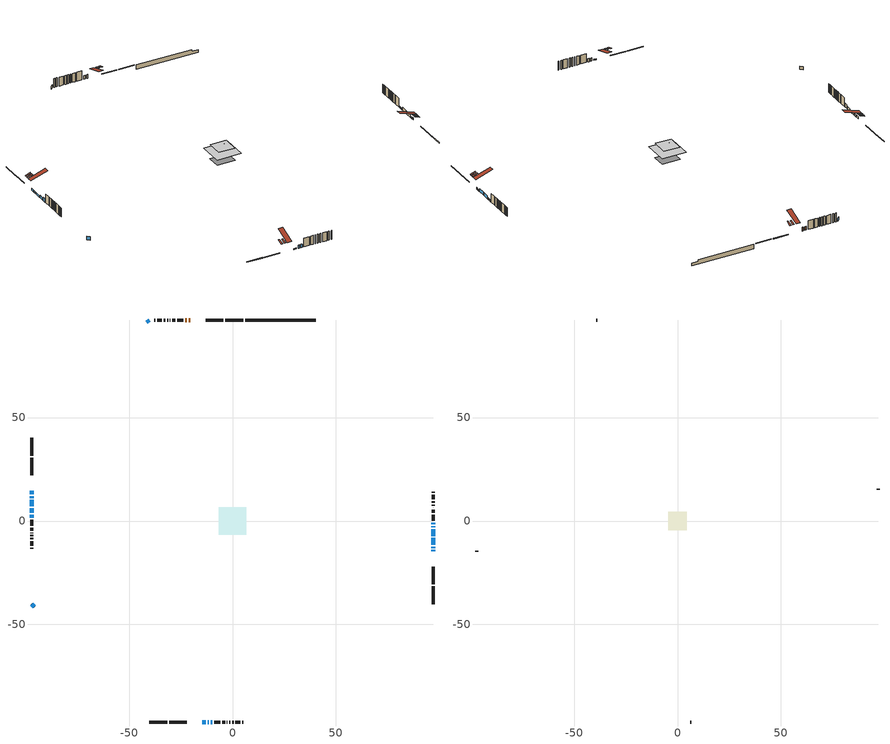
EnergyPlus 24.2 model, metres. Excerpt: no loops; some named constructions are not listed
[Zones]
conditioned space
 floor outside (Floor1 construction): -2.53,-2.53 -2.53,2.53 2.53,2.53 2.53,-2.53 z0.54
 floor adiabatic (AdiabaticFloorConstruction): -6.65,-6.65 -6.65,6.65 6.65,6.65 6.65,-6.65 z2.98
 floor foundation (Slab1 construction): -4.95,-3.59 -4.95,3.59 4.95,3.59 4.95,-3.59 z-1.95
 wall outside (RimJoist1 construction): 5.16,97.12 -3.57,97.12 / -40.23,-97.12 -31.49,-97.12 / -97.12,40.23 -97.12,31.49 / 97.12,-40.23 97.12,-31.49 z0.54:0.84
 wall outside (RimJoist2 construction): -4.5,97.12 -12.87,97.12 / -30.56,-97.12 -22.2,-97.12 / -97.12,30.56 -97.12,22.2 / 97.12,-30.56 97.12,-22.2 z0.54:0.84
 wall outside (AdiabaticWallConstruction 1): -20.52,97.12 -21.12,97.12 / -22.05,97.12 -22.85,97.12 z0.54:2.57
 wall outside (AdiabaticWallConstruction): -97.12,14.55 -97.12,12.85 / 97.12,-14.55 97.12,-14 z0.54:1.76; -97.12,11.92 -97.12,11.1 z0.54:1.53; -40.23,97.12 -41.33,96.03 / -97.12,-40.23 -95.83,-41.52 z0.54:2.24; 97.12,-13.07 97.12,-12.44 z0.54:1.2; 97.12,-11.51 97.12,-8.21 / 97.12,-7.28 97.12,-3.98 / -12.07,-97.12 -11.41,-97.12 / -10.48,-97.12 -9.82,-97.12 z0.54:2.27; -97.12,10.17 -97.12,7.08 z0.54:1.33; -14.55,-97.12 -13,-97.12 z0.54:1.13; -97.12,6.15 -97.12,3.91 z0.54:1.86; 97.12,-3.05 97.12,-2.59 z0.54:1.46; 97.12,-1.66 97.12,-0.85 z0.54:1.38; -97.12,2.98 -97.12,1.53 z0.54:2.6
 wall outside (Wall1 construction): -23.78,97.12 -26.68,97.12 / -8.89,-97.12 -5.99,-97.12 / -97.12,0.6 -97.12,-2.3 / 97.12,0.08 97.12,2.98 z0.54:5.42
 wall outside (Wall2 construction): -27.61,97.12 -29.08,97.12 / -5.06,-97.12 -3.59,-97.12 / -97.12,-3.23 -97.12,-4.7 / 97.12,3.91 97.12,5.38 z0.54:5.42
 wall outside (Wall3 construction): -30.01,97.12 -30.21,97.12 / -2.66,-97.12 -2.46,-97.12 / -97.12,-5.63 -97.12,-5.83 / 97.12,6.31 97.12,6.51 z0.54:5.42
 wall outside (Wall4 construction): -31.14,97.12 -31.63,97.12 / -1.53,-97.12 -1.03,-97.12 / -97.12,-6.76 -97.12,-7.25 / 97.12,7.44 97.12,7.94 z0.54:5.42
 wall outside (Wall5 construction): -32.56,97.12 -33.18,97.12 / -0.1,-97.12 0.52,-97.12 / -97.12,-8.18 -97.12,-8.8 / 97.12,8.87 97.12,9.49 z0.54:5.42
 wall outside (Wall6 construction): -34.11,97.12 -36.41,97.12 / 1.45,-97.12 3.74,-97.12 / -97.12,-9.73 -97.12,-12.03 / 97.12,10.42 97.12,12.71 z0.54:5.42
 wall outside (Wall7 construction): -37.34,97.12 -37.9,97.12 / 4.67,-97.12 5.24,-97.12 / -97.12,-12.96 -97.12,-13.52 / 97.12,13.64 97.12,14.21 z0.54:5.42
 wall foundation (FoundationWall1 construction): 6.09,97.12,-1.95 6.09,97.12,0.54 36.82,97.12,0.54 36.82,97.12,-0.44 40.23,97.12,-0.44 40.23,97.12,-1.95
 window (WindowConstruction): -97.12,14.55 -97.12,12.85 z0.54:1.76
 window (WindowConstruction 8): -97.12,11.92 -97.12,11.1 z0.54:1.53
 window (WindowConstruction 9): -40.23,97.12 -41.33,96.03 z0.54:2.24
 window (WindowConstruction 10): -97.12,-40.23 -95.83,-41.52 z0.54:2.24
 window (WindowConstruction 13): 97.12,-14.55 97.12,-14 z0.54:1.76
 window (WindowConstruction 11): 97.12,-13.07 97.12,-12.44 z0.54:1.2
 window (WindowConstruction 12): 97.12,-11.51 97.12,-8.21 z0.54:2.27
 window (WindowConstruction 14): -97.12,10.17 -97.12,7.08 z0.54:1.33
 window (WindowConstruction 15): -14.55,-97.12 -13,-97.12 z0.54:1.13
 window (WindowConstruction 1): -97.12,6.15 -97.12,3.91 z0.54:1.86
 window (WindowConstruction 2): 97.12,-7.28 97.12,-3.98 z0.54:2.27
 window (WindowConstruction 3): 97.12,-3.05 97.12,-2.59 z0.54:1.45
 window (WindowConstruction 4): 97.12,-1.66 97.12,-0.85 z0.54:1.38
 window (WindowConstruction 5): -12.07,-97.12 -11.41,-97.12 z0.54:2.27
 window (WindowConstruction 6): -10.48,-97.12 -9.82,-97.12 z0.54:2.27
 window (WindowConstruction 7): -97.12,2.98 -97.12,1.53 z0.54:2.6
 door (Door): -20.52,97.12 -21.12,97.12 z0.54:2.57
 door (Door 1): -22.05,97.12 -22.85,97.12 z0.54:2.57
 ceiling adiabatic (AdiabaticFloorConstruction): 6.65,-6.65 6.65,6.65 -6.65,6.65 -6.65,-6.65 z2.98
 roof outside (Roof1 construction): -14.54,97.12,5.42 -14.54,94.29,6.36 -13.8,94.29,6.36 -13.8,97.12,5.42; -20.52,-97.12,5.42 -20.52,-94.29,6.36 -21.27,-94.29,6.36 -21.27,-97.12,5.42; -97.12,20.52,5.42 -94.29,20.52,6.36 -94.29,21.27,6.36 -97.12,21.27,5.42; 97.12,-20.52,5.42 94.29,-20.52,6.36 94.29,-21.27,6.36 97.12,-21.27,5.42
 roof outside (Roof2 construction): -16.22,97.12,5.42 -16.22,94.31,6.36 -15.47,94.31,6.36 -15.47,97.12,5.42; -18.85,-97.12,5.42 -18.85,-94.31,6.36 -19.6,-94.31,6.36 -19.6,-97.12,5.42; -97.12,18.85,5.42 -94.31,18.85,6.36 -94.31,19.6,6.36 -97.12,19.6,5.42; 97.12,-18.85,5.42 94.31,-18.85,6.36 94.31,-19.6,6.36 97.12,-19.6,5.42
attic - vented
 floor to conditioned space (Floor2 construction Reversed): -4.38,-4.38 -4.38,4.38 4.38,4.38 4.38,-4.38 z5.42
 floor to conditioned space (Floor3 construction Reversed): -1.88,-1.88 -1.88,1.88 1.88,1.88 1.88,-1.88 z5.42
 wall outside (Wall8 construction): -38.83,97.12 -39.3,97.12 / 6.17,-97.12 6.64,-97.12 / -97.12,-14.45 -97.12,-14.92 / 97.12,15.14 97.12,15.61 z0.54:5.42
 roof outside (Roof3 construction): -19.59,97.12,5.42 -19.59,87.84,8.51 -17.14,87.84,8.51 -17.14,97.12,5.42; -15.48,-97.12,5.42 -15.48,-87.84,8.51 -17.92,-87.84,8.51 -17.92,-97.12,5.42; -97.12,15.48,5.42 -87.84,15.48,8.51 -87.84,17.92,8.51 -97.12,17.92,5.42; 97.12,-15.48,5.42 87.84,-15.48,8.51 87.84,-17.92,8.51 97.12,-17.92,5.42
[Schedule:Day:Interval]
clothes dryer exhaust 0 schedule day: No, 01:00, 0.123457, 02:00, 0.0740741, 03:00, 0.0493827, 04:00, 0.0246914, 05:00, 0.0493827, 06:00, 0.0740741, 07:00, 0.197531, 08:00, 0.395062, 09:00, 0.592593, 10:00, 0.839506, 11:00, 0.962963, 12:00, 1, 13:00, 0.91358, 14:00, 0.82716, 15:00, 0.716049, 16:00, 0.753086, 17:00, 0.679012, 18:00, 0.666667, 20:00, 0.62963, 21:00, 0.641975, 22:00, 0.666667, 23:00, 0.54321, 24:00, 0.296296
clothes dryer exhaust 0 schedule default day; cooling season schedule day; cooling season schedule day 2; cooling season schedule default day; exterior lighting schedule default day; natural vent schedule default day: No, 24:00, 0
cooling season schedule day 1: No, 24:00, 1
exterior lighting schedule day: No, 01:00, 0.566667, 03:00, 0.524167, 05:00, 0.495833, 06:00, 0.5525, 07:00, 0.623333, 08:00, 0.580833, 09:00, 0.439167, 10:00, 0.354167, 12:00, 0.34, 13:00, 0.354167, 14:00, 0.396667, 15:00, 0.425, 16:00, 0.495833, 17:00, 0.623333, 18:00, 0.793333, 19:00, 0.906667, 20:00, 0.963333, 21:00, 0.991667, 22:00, 0.920833, 23:00, 0.793333, 24:00, 0.665833
exterior lighting schedule day 1: No, 01:00, 0.528571, 03:00, 0.488929, 05:00, 0.4625, 06:00, 0.515357, 07:00, 0.581429, 08:00, 0.541786, 09:00, 0.409643, 10:00, 0.330357, 12:00, 0.317143, 13:00, 0.330357, 14:00, 0.37, 15:00, 0.396429, 16:00, 0.4625, 17:00, 0.581429, 18:00, 0.74, 19:00, 0.845714, 20:00, 0.898571, 21:00, 0.925, 22:00, 0.858929, 23:00, 0.74, 24:00, 0.621071
exterior lighting schedule day 10: No, 01:00, 0.552381, 03:00, 0.510952, 05:00, 0.483333, 06:00, 0.538571, 07:00, 0.607619, 08:00, 0.56619, 09:00, 0.428095, 10:00, 0.345238, 12:00, 0.331429, 13:00, 0.345238, 14:00, 0.386667, 15:00, 0.414286, 16:00, 0.483333, 17:00, 0.607619, 18:00, 0.773333, 19:00, 0.88381, 20:00, 0.939048, 21:00, 0.966667, 22:00, 0.897619, 23:00, 0.773333, 24:00, 0.649048
exterior lighting schedule day 11: No, 01:00, 0.571429, 03:00, 0.528571, 05:00, 0.5, 06:00, 0.557143, 07:00, 0.628571, 08:00, 0.585714, 09:00, 0.442857, 10:00, 0.357143, 12:00, 0.342857, 13:00, 0.357143, 14:00, 0.4, 15:00, 0.428571, 16:00, 0.5, 17:00, 0.628571, 18:00, 0.8, 19:00, 0.914286, 20:00, 0.971429, 21:00, 1, 22:00, 0.928571, 23:00, 0.8, 24:00, 0.671429
exterior lighting schedule day 2: No, 01:00, 0.485714, 03:00, 0.449286, 05:00, 0.425, 06:00, 0.473571, 07:00, 0.534286, 08:00, 0.497857, 09:00, 0.376429, 10:00, 0.303571, 12:00, 0.291429, 13:00, 0.303571, 14:00, 0.34, 15:00, 0.364286, 16:00, 0.425, 17:00, 0.534286, 18:00, 0.68, 19:00, 0.777143, 20:00, 0.825714, 21:00, 0.85, 22:00, 0.789286, 23:00, 0.68, 24:00, 0.570714
exterior lighting schedule day 3: No, 01:00, 0.442857, 03:00, 0.409643, 05:00, 0.3875, 06:00, 0.431786, 07:00, 0.487143, 08:00, 0.453929, 09:00, 0.343214, 10:00, 0.276786, 12:00, 0.265714, 13:00, 0.276786, 14:00, 0.31, 15:00, 0.332143, 16:00, 0.3875, 17:00, 0.487143, 18:00, 0.62, 19:00, 0.708571, 20:00, 0.752857, 21:00, 0.775, 22:00, 0.719643, 23:00, 0.62, 24:00, 0.520357
exterior lighting schedule day 4: No, 01:00, 0.4, 03:00, 0.37, 05:00, 0.35, 06:00, 0.39, 07:00, 0.44, 08:00, 0.41, 09:00, 0.31, 10:00, 0.25, 12:00, 0.24, 13:00, 0.25, 14:00, 0.28, 15:00, 0.3, 16:00, 0.35, 17:00, 0.44, 18:00, 0.56, 19:00, 0.64, 20:00, 0.68, 21:00, 0.7, 22:00, 0.65, 23:00, 0.56, 24:00, 0.47
exterior lighting schedule day 5: No, 01:00, 0.380952, 03:00, 0.352381, 05:00, 0.333333, 06:00, 0.371429, 07:00, 0.419048, 08:00, 0.390476, 09:00, 0.295238, 10:00, 0.238095, 12:00, 0.228571, 13:00, 0.238095, 14:00, 0.266667, 15:00, 0.285714, 16:00, 0.333333, 17:00, 0.419048, 18:00, 0.533333, 19:00, 0.609524, 20:00, 0.647619, 21:00, 0.666667, 22:00, 0.619048, 23:00, 0.533333, 24:00, 0.447619
exterior lighting schedule day 6: No, 01:00, 0.390476, 03:00, 0.36119, 05:00, 0.341667, 06:00, 0.380714, 07:00, 0.429524, 08:00, 0.400238, 09:00, 0.302619, 10:00, 0.244048, 12:00, 0.234286, 13:00, 0.244048, 14:00, 0.273333, 15:00, 0.292857, 16:00, 0.341667, 17:00, 0.429524, 18:00, 0.546667, 19:00, 0.624762, 20:00, 0.66381, 21:00, 0.683333, 22:00, 0.634524, 23:00, 0.546667, 24:00, 0.45881
exterior lighting schedule day 7: No, 01:00, 0.419048, 03:00, 0.387619, 05:00, 0.366667, 06:00, 0.408571, 07:00, 0.460952, 08:00, 0.429524, 09:00, 0.324762, 10:00, 0.261905, 12:00, 0.251429, 13:00, 0.261905, 14:00, 0.293333, 15:00, 0.314286, 16:00, 0.366667, 17:00, 0.460952, 18:00, 0.586667, 19:00, 0.670476, 20:00, 0.712381, 21:00, 0.733333, 22:00, 0.680952, 23:00, 0.586667, 24:00, 0.492381
exterior lighting schedule day 8: No, 01:00, 0.466667, 03:00, 0.431667, 05:00, 0.408333, 06:00, 0.455, 07:00, 0.513333, 08:00, 0.478333, 09:00, 0.361667, 10:00, 0.291667, 12:00, 0.28, 13:00, 0.291667, 14:00, 0.326667, 15:00, 0.35, 16:00, 0.408333, 17:00, 0.513333, 18:00, 0.653333, 19:00, 0.746667, 20:00, 0.793333, 21:00, 0.816667, 22:00, 0.758333, 23:00, 0.653333, 24:00, 0.548333
exterior lighting schedule day 9: No, 01:00, 0.509524, 03:00, 0.47131, 05:00, 0.445833, 06:00, 0.496786, 07:00, 0.560476, 08:00, 0.522262, 09:00, 0.394881, 10:00, 0.318452, 12:00, 0.305714, 13:00, 0.318452, 14:00, 0.356667, 15:00, 0.382143, 16:00, 0.445833, 17:00, 0.560476, 18:00, 0.713333, 19:00, 0.815238, 20:00, 0.86619, 21:00, 0.891667, 22:00, 0.827976, 23:00, 0.713333, 24:00, 0.59869
[Schedule:Week:Daily]
clothes dryer exhaust 0 schedule Week Rule - Jan1-Dec31: clothes dryer exhaust 0 schedule day, clothes dryer exhaust 0 schedule day, clothes dryer exhaust 0 schedule day, clothes dryer exhaust 0 schedule day, clothes dryer exhaust 0 schedule day, clothes dryer exhaust 0 schedule day, clothes dryer exhaust 0 schedule day, clothes dryer exhaust 0 schedule default day, clothes dryer exhaust 0 schedule default day, clothes dryer exhaust 0 schedule default day, clothes dryer exhaust 0 schedule default day, clothes dryer exhaust 0 schedule default day
cooling season schedule Week Rule - Jan1-May26: cooling season schedule day, cooling season schedule day, cooling season schedule day, cooling season schedule day, cooling season schedule day, cooling season schedule day, cooling season schedule day, cooling season schedule default day, cooling season schedule default day, cooling season schedule default day, cooling season schedule default day, cooling season schedule default day
cooling season schedule Week Rule - May27-Jun2: cooling season schedule day, cooling season schedule day, cooling season schedule day, cooling season schedule day, cooling season schedule day, cooling season schedule day 1, cooling season schedule day 1, cooling season schedule default day, cooling season schedule default day, cooling season schedule default day, cooling season schedule default day, cooling season schedule default day
cooling season schedule Week Rule - Jun3-Aug25: cooling season schedule day 1, cooling season schedule day 1, cooling season schedule day 1, cooling season schedule day 1, cooling season schedule day 1, cooling season schedule day 1, cooling season schedule day 1, cooling season schedule default day, cooling season schedule default day, cooling season schedule default day, cooling season schedule default day, cooling season schedule default day
cooling season schedule Week Rule - Aug26-Sep1: cooling season schedule day 1, cooling season schedule day 1, cooling season schedule day 1, cooling season schedule day 1, cooling season schedule day 1, cooling season schedule day 1, cooling season schedule day 2, cooling season schedule default day, cooling season schedule default day, cooling season schedule default day, cooling season schedule default day, cooling season schedule default day
cooling season schedule Week Rule - Sep2-Dec31: cooling season schedule day 2, cooling season schedule day 2, cooling season schedule day 2, cooling season schedule day 2, cooling season schedule day 2, cooling season schedule day 2, cooling season schedule day 2, cooling season schedule default day, cooling season schedule default day, cooling season schedule default day, cooling season schedule default day, cooling season schedule default day
exterior lighting schedule Week Rule - Jan1-Jan27: exterior lighting schedule day, exterior lighting schedule day, exterior lighting schedule day, exterior lighting schedule day, exterior lighting schedule day, exterior lighting schedule day, exterior lighting schedule day, exterior lighting schedule default day, exterior lighting schedule default day, exterior lighting schedule default day, exterior lighting schedule default day, exterior lighting schedule default day
exterior lighting schedule Week Rule - Jan28-Feb3: exterior lighting schedule day, exterior lighting schedule day, exterior lighting schedule day, exterior lighting schedule day, exterior lighting schedule day 1, exterior lighting schedule day 1, exterior lighting schedule day 1, exterior lighting schedule default day, exterior lighting schedule default day, exterior lighting schedule default day, exterior lighting schedule default day, exterior lighting schedule default day
exterior lighting schedule Week Rule - Feb4-Feb24: exterior lighting schedule day 1, exterior lighting schedule day 1, exterior lighting schedule day 1, exterior lighting schedule day 1, exterior lighting schedule day 1, exterior lighting schedule day 1, exterior lighting schedule day 1, exterior lighting schedule default day, exterior lighting schedule default day, exterior lighting schedule default day, exterior lighting schedule default day, exterior lighting schedule default day
exterior lighting schedule Week Rule - Feb25-Mar3: exterior lighting schedule day 1, exterior lighting schedule day 1, exterior lighting schedule day 1, exterior lighting schedule day 1, exterior lighting schedule day 2, exterior lighting schedule day 2, exterior lighting schedule day 2, exterior lighting schedule default day, exterior lighting schedule default day, exterior lighting schedule default day, exterior lighting schedule default day, exterior lighting schedule default day
exterior lighting schedule Week Rule - Mar4-Mar31: exterior lighting schedule day 2, exterior lighting schedule day 2, exterior lighting schedule day 2, exterior lighting schedule day 2, exterior lighting schedule day 2, exterior lighting schedule day 2, exterior lighting schedule day 2, exterior lighting schedule default day, exterior lighting schedule default day, exterior lighting schedule default day, exterior lighting schedule default day, exterior lighting schedule default day
exterior lighting schedule Week Rule - Apr1-Apr28: exterior lighting schedule day 3, exterior lighting schedule day 3, exterior lighting schedule day 3, exterior lighting schedule day 3, exterior lighting schedule day 3, exterior lighting schedule day 3, exterior lighting schedule day 3, exterior lighting schedule default day, exterior lighting schedule default day, exterior lighting schedule default day, exterior lighting schedule default day, exterior lighting schedule default day
exterior lighting schedule Week Rule - Apr29-May5: exterior lighting schedule day 3, exterior lighting schedule day 3, exterior lighting schedule day 4, exterior lighting schedule day 4, exterior lighting schedule day 4, exterior lighting schedule day 4, exterior lighting schedule day 4, exterior lighting schedule default day, exterior lighting schedule default day, exterior lighting schedule default day, exterior lighting schedule default day, exterior lighting schedule default day
exterior lighting schedule Week Rule - May6-May26: exterior lighting schedule day 4, exterior lighting schedule day 4, exterior lighting schedule day 4, exterior lighting schedule day 4, exterior lighting schedule day 4, exterior lighting schedule day 4, exterior lighting schedule day 4, exterior lighting schedule default day, exterior lighting schedule default day, exterior lighting schedule default day, exterior lighting schedule default day, exterior lighting schedule default day
exterior lighting schedule Week Rule - May27-Jun2: exterior lighting schedule day 4, exterior lighting schedule day 4, exterior lighting schedule day 4, exterior lighting schedule day 4, exterior lighting schedule day 4, exterior lighting schedule day 5, exterior lighting schedule day 5, exterior lighting schedule default day, exterior lighting schedule default day, exterior lighting schedule default day, exterior lighting schedule default day, exterior lighting schedule default day
exterior lighting schedule Week Rule - Jun3-Jun30: exterior lighting schedule day 5, exterior lighting schedule day 5, exterior lighting schedule day 5, exterior lighting schedule day 5, exterior lighting schedule day 5, exterior lighting schedule day 5, exterior lighting schedule day 5, exterior lighting schedule default day, exterior lighting schedule default day, exterior lighting schedule default day, exterior lighting schedule default day, exterior lighting schedule default day
exterior lighting schedule Week Rule - Jul1-Jul28: exterior lighting schedule day 6, exterior lighting schedule day 6, exterior lighting schedule day 6, exterior lighting schedule day 6, exterior lighting schedule day 6, exterior lighting schedule day 6, exterior lighting schedule day 6, exterior lighting schedule default day, exterior lighting schedule default day, exterior lighting schedule default day, exterior lighting schedule default day, exterior lighting schedule default day
exterior lighting schedule Week Rule - Jul29-Aug4: exterior lighting schedule day 6, exterior lighting schedule day 6, exterior lighting schedule day 6, exterior lighting schedule day 7, exterior lighting schedule day 7, exterior lighting schedule day 7, exterior lighting schedule day 7, exterior lighting schedule default day, exterior lighting schedule default day, exterior lighting schedule default day, exterior lighting schedule default day, exterior lighting schedule default day
exterior lighting schedule Week Rule - Aug5-Aug25: exterior lighting schedule day 7, exterior lighting schedule day 7, exterior lighting schedule day 7, exterior lighting schedule day 7, exterior lighting schedule day 7, exterior lighting schedule day 7, exterior lighting schedule day 7, exterior lighting schedule default day, exterior lighting schedule default day, exterior lighting schedule default day, exterior lighting schedule default day, exterior lighting schedule default day
exterior lighting schedule Week Rule - Aug26-Sep1: exterior lighting schedule day 7, exterior lighting schedule day 7, exterior lighting schedule day 7, exterior lighting schedule day 7, exterior lighting schedule day 7, exterior lighting schedule day 7, exterior lighting schedule day 8, exterior lighting schedule default day, exterior lighting schedule default day, exterior lighting schedule default day, exterior lighting schedule default day, exterior lighting schedule default day
exterior lighting schedule Week Rule - Sep2-Sep29: exterior lighting schedule day 8, exterior lighting schedule day 8, exterior lighting schedule day 8, exterior lighting schedule day 8, exterior lighting schedule day 8, exterior lighting schedule day 8, exterior lighting schedule day 8, exterior lighting schedule default day, exterior lighting schedule default day, exterior lighting schedule default day, exterior lighting schedule default day, exterior lighting schedule default day
exterior lighting schedule Week Rule - Sep30-Oct6: exterior lighting schedule day 8, exterior lighting schedule day 9, exterior lighting schedule day 9, exterior lighting schedule day 9, exterior lighting schedule day 9, exterior lighting schedule day 9, exterior lighting schedule day 9, exterior lighting schedule default day, exterior lighting schedule default day, exterior lighting schedule default day, exterior lighting schedule default day, exterior lighting schedule default day
exterior lighting schedule Week Rule - Oct7-Oct27: exterior lighting schedule day 9, exterior lighting schedule day 9, exterior lighting schedule day 9, exterior lighting schedule day 9, exterior lighting schedule day 9, exterior lighting schedule day 9, exterior lighting schedule day 9, exterior lighting schedule default day, exterior lighting schedule default day, exterior lighting schedule default day, exterior lighting schedule default day, exterior lighting schedule default day
exterior lighting schedule Week Rule - Oct28-Nov3: exterior lighting schedule day 9, exterior lighting schedule day 9, exterior lighting schedule day 9, exterior lighting schedule day 9, exterior lighting schedule day 10, exterior lighting schedule day 10, exterior lighting schedule day 10, exterior lighting schedule default day, exterior lighting schedule default day, exterior lighting schedule default day, exterior lighting schedule default day, exterior lighting schedule default day
exterior lighting schedule Week Rule - Nov4-Nov24: exterior lighting schedule day 10, exterior lighting schedule day 10, exterior lighting schedule day 10, exterior lighting schedule day 10, exterior lighting schedule day 10, exterior lighting schedule day 10, exterior lighting schedule day 10, exterior lighting schedule default day, exterior lighting schedule default day, exterior lighting schedule default day, exterior lighting schedule default day, exterior lighting schedule default day
exterior lighting schedule Week Rule - Nov25-Dec1: exterior lighting schedule day 10, exterior lighting schedule day 10, exterior lighting schedule day 10, exterior lighting schedule day 10, exterior lighting schedule day 10, exterior lighting schedule day 10, exterior lighting schedule day 11, exterior lighting schedule default day, exterior lighting schedule default day, exterior lighting schedule default day, exterior lighting schedule default day, exterior lighting schedule default day
exterior lighting schedule Week Rule - Dec2-Dec31: exterior lighting schedule day 11, exterior lighting schedule day 11, exterior lighting schedule day 11, exterior lighting schedule day 11, exterior lighting schedule day 11, exterior lighting schedule day 11, exterior lighting schedule day 11, exterior lighting schedule default day, exterior lighting schedule default day, exterior lighting schedule default day, exterior lighting schedule default day, exterior lighting schedule default day
natural vent schedule Week Rule - Jan1-Dec31: natural vent schedule default day, natural vent schedule default day, natural vent schedule default day, natural vent schedule default day, natural vent schedule default day, natural vent schedule default day, natural vent schedule default day, natural vent schedule default day, natural vent schedule default day, natural vent schedule default day, natural vent schedule default day, natural vent schedule default day
[Schedule:Year]
clothes dryer exhaust 0 schedule: clothes dryer exhaust 0 schedule Week Rule - Jan1-Dec31, 1, 1, 12, 31
cooling season schedule: cooling season schedule Week Rule - Jan1-May26, 1, 1, 5, 26, cooling season schedule Week Rule - May27-Jun2, 5, 27, 6, 2, cooling season schedule Week Rule - Jun3-Aug25, 6, 3, 8, 25, cooling season schedule Week Rule - Aug26-Sep1, 8, 26, 9, 1, cooling season schedule Week Rule - Sep2-Dec31, 9, 2, 12, 31
natural vent schedule: natural vent schedule Week Rule - Jan1-Dec31, 1, 1, 12, 31
